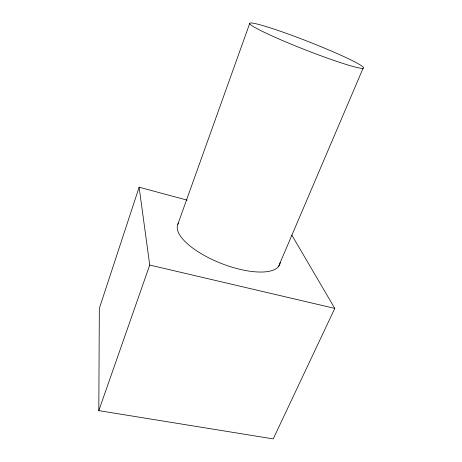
<?xml version="1.0" encoding="UTF-8"?>
<svg xmlns="http://www.w3.org/2000/svg" width="462" height="462" viewBox="0 0 462 462"><rect width="100%" height="100%" fill="white"/><g stroke="black" fill="none" stroke-linecap="round" stroke-linejoin="round"><path stroke-width="0.69" d="M291.857 235.152L334.794 308.397L273.233 438.9L98.804 410.637L99.33 308.397L139.126 187.202L187.07 200.121M98.804 410.637L149.728 265.049L139.126 187.202M177.835 224.295L249.769 23.279M278.459 266.643L363.063 68.307A61.157 4.389 21.4 0 0 285.366 33.004A61.157 4.389 21.4 0 0 271.552 35.707A61.157 4.389 21.4 0 0 363.063 68.307M149.728 265.049L334.794 308.397M280.232 262.324A54.77 20.345 21.4 0 1 222.112 263.767A54.77 20.345 21.4 0 1 178.465 223.123"/></g></svg>
